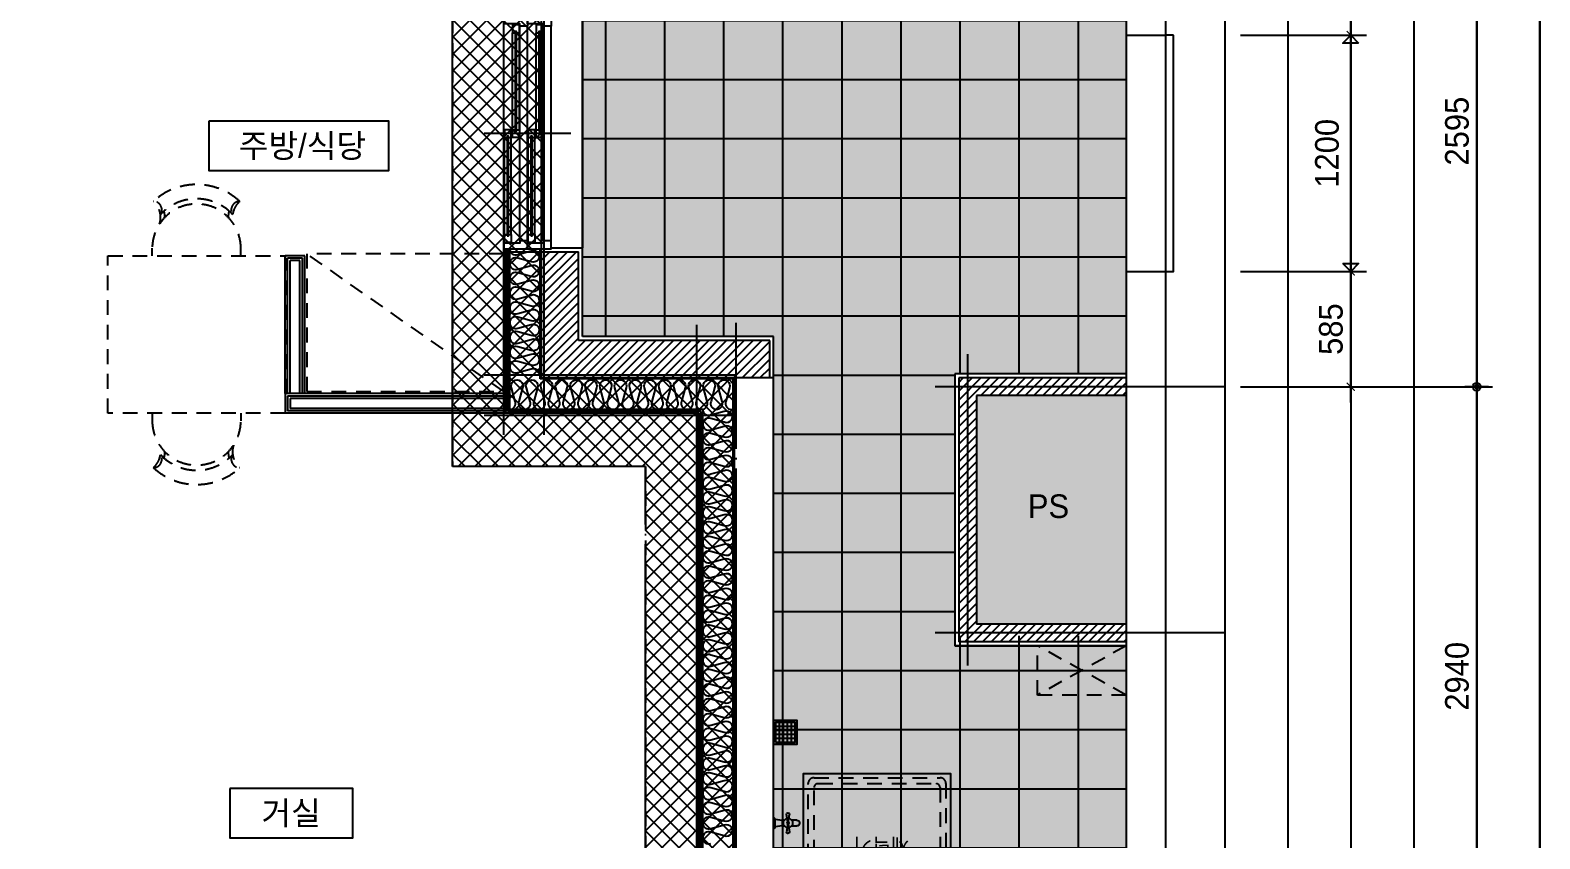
# Model space of a CAD drawing. Header units: millimetres. Extents: x -24416 to 92204, y -190080 to 23760.
# Drawn here: x 11683 to 19347, y -15612 to -11507 of the extents above; entities that cross this region are included whole.
import ezdxf
from ezdxf.enums import TextEntityAlignment as Align

# ---------------------------------------------------------------- set-up
doc = ezdxf.new("R2010")
doc.units = ezdxf.units.MM
doc.header["$LTSCALE"] = 50
for name, pattern in [('AUDIT_D_220706163347-0', [0]), ('CEN', [62, 60, -1, 0, -1]), ('HD', [2.5, 1.5, -1]), ('HID', [2.5, 1.5, -1])]:
    doc.linetypes.add(name, pattern=pattern)
doc.layers.get('defpoints').update_dxf_attribs({"color": 139})
for name, color, linetype in [('A-SOL252', 252, 'Continuous'), ('A_HAT', 8, 'Continuous'), ('AA-XXXX-DIMS', 7, 'Continuous'), ('AA-단열-바닥-욕실', 30, 'Continuous'), ('ARDM', 7, 'Continuous'), ('CEN_CON', 1, 'CEN'), ('CEN_WALL', 12, 'CEN'), ('CONC', 2, 'Continuous'), ('dan1', 7, 'HID'), ('DIM', 7, 'AUDIT_D_220706163347-0'), ('ELE3_CON', 7, 'Continuous'), ('ELE4', 4, 'Continuous'), ('ETC', 6, 'Continuous'), ('FIN', 6, 'Continuous'), ('FUR_가구', 8, 'HD'), ('FUR_가전', 8, 'HID'), ('HAT', 9, 'Continuous'), ('INS', 252, 'Continuous'), ('ROM', 7, 'AUDIT_D_220706163347-0'), ('WAL', 3, 'Continuous'), ('WAL_DRY', 7, 'Continuous'), ('WIN', 4, 'Continuous'), ('X - 단위세대$0$ETC', 6, 'Continuous'), ('바닥타일', 8, 'Continuous'), ('수전', 4, 'Continuous'), ('실명', 3, 'AUDIT_D_220706163347-0'), ('실명박스', 7, 'AUDIT_D_220706163347-0')]:
    doc.layers.add(name, color=color, linetype=linetype)
for name, color, linetype, plot in [('AA-CEN', 1, 'CEN', False), ('Defpoint', 135, 'Continuous', False), ('MC', 135, 'Continuous', False)]:
    doc.layers.add(name, color=color, linetype=linetype, plot=plot)
doc.styles.add('HAUD01', font='Dotum.ttf')
doc.styles.add('맑은 고딕', font='malgun.ttf')
doc.styles.add('맑은고딕', font='malgun.ttf', dxfattribs={"width": 0.9})
doc.dimstyles.new('DIM_40', dxfattribs={"dimscale": 40, "dimtxt": 3, "dimasz": 1, "dimexe": 2, "dimexo": 2, "dimgap": 1, "dimtad": 1, "dimdec": 0, "dimzin": 0, "dimdsep": 46, "dimtxsty": '맑은고딕', "dimblk1": 'DIMDOT', "dimblk2": 'DIMDOT', "dimsah": 1, "dimcen": 0.09, "dimdle": 2, "dimclrd": 7, "dimclre": 7, "dimclrt": 3, "dimadec": 0, "dimazin": 0, "dimtfac": 1, "dimtdec": 0, "dimtix": 1, "dimtmove": 2, "dimatfit": 3, "dimldrblk": 'DIMDOT', "dimfxl": 2, "dimtolj": 1, "dimtzin": 0, "dimarcsym": 0})
doc.dimstyles.new('MCDIM_40', dxfattribs={"dimscale": 40, "dimtxt": 3, "dimasz": 1, "dimexe": 2, "dimexo": 2, "dimgap": 1, "dimtad": 1, "dimdec": 0, "dimzin": 0, "dimdsep": 46, "dimtxsty": '맑은고딕', "dimblk1": 'ARCHTICK', "dimblk2": 'ARCHTICK', "dimsah": 1, "dimcen": 0.09, "dimdle": 2, "dimclrd": 7, "dimclre": 7, "dimclrt": 3, "dimadec": 0, "dimazin": 0, "dimtfac": 1, "dimtdec": 0, "dimtix": 1, "dimtmove": 2, "dimatfit": 3, "dimldrblk": 'ARCHTICK', "dimfxl": 1, "dimtolj": 1, "dimtzin": 0, "dimarcsym": 0})
doc.dimstyles.new('외부80-WIN', dxfattribs={"dimscale": 40, "dimtxt": 3, "dimasz": 1, "dimexe": 2, "dimexo": 2.5, "dimgap": 1.5, "dimtad": 1, "dimdec": 0, "dimzin": 0, "dimdsep": 46, "dimtxsty": '맑은고딕', "dimblk": 'DO2-2', "dimblk1": 'DO2-2', "dimblk2": 'DIMDOT', "dimcen": 0.09, "dimdle": 2, "dimclrd": 7, "dimclre": 7, "dimclrt": 3, "dimadec": 0, "dimazin": 0, "dimtfac": 1, "dimtdec": 0, "dimtix": 1, "dimtmove": 2, "dimatfit": 3, "dimldrblk": 'DO2-2', "dimfxl": 1, "dimtolj": 1, "dimtzin": 0, "dimarcsym": 0})
pattern_1 = [(315, (218942.118, 17495.394), (22.45064, 22.45064), [])]

# ---------------------------------------------------------------- blocks, each defined once
blk = doc.blocks.new('A$Ca96da67e')
at = {"layer": 'FUR_가구'}
for p, q in [((250, 450), (0, 0)), ((0, 450), (250, 0))]:
    blk.add_line(p, q, dxfattribs=at)
blk.add_lwpolyline([(250, 0), (0, 0), (0, 450), (250, 450)], close=True, dxfattribs=at)
blk = doc.blocks.new('FD')
at = {"layer": '수전'}
for p, q in [((110, -30), (10, -30)), ((110, -50), (10, -50)), ((110, -70), (10, -70)), ((30, -110), (30, -10)), ((50, -110), (50, -10)), ((70, -110), (70, -10)), ((90, -110), (90, -10)), ((110, -90), (10, -90))]:
    blk.add_line(p, q, dxfattribs=at)
for points in [[(0, -120), (120, -120), (120, 0), (0, 0)], [(10, -110), (110, -110), (110, -10), (10, -10)]]:
    blk.add_lwpolyline(points, close=True, dxfattribs=at)
blk = doc.blocks.new('수전')
at = {"layer": '수전'}
for p, q in [((0, 0), (58.5, 0, 0)), ((23.4, -71.3), (-14.8, -64.6)), ((23.4, -74.6), (-14.8, -81.3)), ((19.7, -49.8), (6.1, -63.4)), ((6.1, -63.4), (6.1, -68.2)), ((29.2, -7), (9.3, -7)), ((9.9, -7), (14.9, -42.9)), ((14.9, -42.9), (29.2, -42.9)), ((38.8, -49.8), (19.7, -49.8)), ((49.2, -7), (29.2, -7)), ((29.2, -42.9), (43.6, -42.9)), ((35.1, -71.3), (73.3, -64.6)), ((35.1, -74.6), (73.3, -81.3)), ((52.3, -63.4), (38.8, -49.8)), ((43.6, -42.9), (48.6, -7)), ((52.3, -68.2), (52.3, -63.4)), ((6.1, -77.6), (6.1, -82.5)), ((6.1, -82.5), (19.7, -96)), ((14.5, -117.3), (14.5, -90.9)), ((19.7, -96), (38.8, -96)), ((38.8, -96), (52.3, -82.5)), ((44, -90.9), (44, -117.3)), ((52.3, -82.5), (52.3, -77.6))]:
    blk.add_line(p, q, dxfattribs=at)
blk.add_circle((29.2, -72.9), 5.91, dxfattribs=at)
for centre, radius, start, end in [((11.8, 6), 13.2, 207.18523, 259.41198), ((46.7, 6), 13.2, 280.58802, 332.81477), ((-14.8, -72.9), 8.37, 90, 270), ((-12.4, -49.9), 28.1, 351.51099, 14.30798), ((70.8, -49.9), 28.1, 165.69202, 188.48901), ((73.3, -72.9), 8.37, 270, 90), ((29.2, -117.3), 14.7, 180, 0)]:
    blk.add_arc(centre, radius, start, end, dxfattribs=at)
blk = doc.blocks.new('식탁-900x800')
at = {"layer": 'FUR_가구'}
for p, q in [((215, 800), (215, 837.8)), ((665, 800), (665, 837.8)), ((665, 0), (665, -37.8)), ((215, 0), (215, -37.8))]:
    blk.add_line(p, q, dxfattribs=at)
blk.add_lwpolyline([(890, 0), (-10, 0), (-10, 800), (890, 800)], close=True, dxfattribs=at)
for centre, radius, start, end in [((440, 837.8), 323.6, 47.30695, 132.69304), ((221.5, 1033.2), 42.4, 325.904, 91.17116), ((151.9, 995.4), 105.6, 341.08548, 49.44538), ((440, 837.8), 251.2, 43.09815, 136.90184), ((658.5, 1033.2), 42.4, 88.82883, 214.09599), ((728.1, 995.4), 105.6, 130.55461, 198.91451), ((440, 837.8), 225, 360, 180), ((151.9, 995.4), 127.4, 359.97037, 14.54805), ((728.1, 995.4), 127.4, 165.45194, 180.02962), ((440, -37.8), 225, 180, 0), ((151.9, -195.4), 105.6, 310.55462, 18.91452), ((221.5, -233.2), 42.4, 268.82884, 34.096), ((440, -37.8), 251.2, 223.09816, 316.90185), ((151.9, -195.4), 127.4, 345.45195, 0.02963), ((728.1, -195.4), 127.4, 179.97038, 194.54806), ((658.5, -233.2), 42.4, 145.90401, 271.17117), ((728.1, -195.4), 105.6, 161.08549, 229.44539), ((440, -37.8), 323.6, 227.30696, 312.69305)]:
    blk.add_arc(centre, radius, start, end, dxfattribs=at)
blk = doc.blocks.new('WIN_이중창_1200(2)')
at = {"layer": 'Defpoint'}
for p, q in [((-240, 15), (0, 15)), ((-240, -1185), (0, -1185))]:
    blk.add_line(p, q, dxfattribs=at)
at = {"layer": 'WIN', "color": 8}
for p, q in [((-240, -1142), (-240, -28)), ((-196, -565), (-196, -73)), ((-161, -565), (-161, -73)), ((-158, -1130), (-158, -40)), ((-120, -1130), (-120, -40)), ((-76, -565), (-76, -73)), ((-41, -565), (-41, -73)), ((-38, -1130), (-38, -40)), ((0, -1130), (0, -40)), ((-237, -1097), (-237, -605)), ((-202, -1097), (-202, -605)), ((-117, -1097), (-117, -605)), ((-82, -1097), (-82, -605))]:
    blk.add_line(p, q, dxfattribs=at)
at = {"layer": 'WIN'}
blk.add_line((100, -585), (-340, -585), dxfattribs=at)
for points in [[(-158, -40), (-158, -28), (-240, -28), (-240, 0), (-120, 0), (-120, -40), (-158, -40)], [(-38, -40), (-38, -28), (-120, -28), (-120, 0), (0, 0), (0, -40), (-38, -40)], [(-175.5, -73), (-161, -73), (-161, -33), (-196, -33), (-196, -73), (-181.5, -73)], [(-181.5, -572), (-175.5, -572), (-175.5, -66), (-181.5, -66), (-181.5, -572)], [(-55.5, -73), (-41, -73), (-41, -33), (-76, -33), (-76, -73), (-61.5, -73)], [(-61.5, -572), (-55.5, -572), (-55.5, -66), (-61.5, -66), (-61.5, -572)], [(-216.5, -605), (-202, -605), (-202, -565), (-237, -565), (-237, -605), (-222.5, -605)], [(-222.5, -1104), (-216.5, -1104), (-216.5, -598), (-222.5, -598), (-222.5, -1104)], [(-175.5, -565), (-161, -565), (-161, -605), (-196, -605), (-196, -565), (-181.5, -565)], [(-96.5, -605), (-82, -605), (-82, -565), (-117, -565), (-117, -605), (-102.5, -605)], [(-102.5, -1104), (-96.5, -1104), (-96.5, -598), (-102.5, -598), (-102.5, -1104)], [(-55.5, -565), (-41, -565), (-41, -605), (-76, -605), (-76, -565), (-61.5, -565)], [(-158, -1130), (-158, -1142), (-240, -1142), (-240, -1170), (-120, -1170), (-120, -1130), (-158, -1130)], [(-216.5, -1097), (-202, -1097), (-202, -1137), (-237, -1137), (-237, -1097), (-222.5, -1097)], [(-38, -1130), (-38, -1142), (-120, -1142), (-120, -1170), (0, -1170), (0, -1130), (-38, -1130)], [(-96.5, -1097), (-82, -1097), (-82, -1137), (-117, -1137), (-117, -1097), (-102.5, -1097)]]:
    blk.add_lwpolyline(points, dxfattribs=at)
blk = doc.blocks.new('세탁기-850')
at = {"layer": 'defpoints'}
blk.add_lwpolyline([(0, 0), (-750, 0), (-750, -850), (0, -850)], close=True, dxfattribs=at)
at = {"layer": 'FUR_가전'}
blk.add_line((-55, -165), (-695, -165), dxfattribs=at)
for points in [[(-695, -830, -0.414214), (-725, -800), (-725, -45, -0.414214), (-695, -15), (-55, -15, -0.414214), (-25, -45), (-25, -800, -0.414214), (-55, -830)], [(-695, -780), (-695, -65, -0.414214), (-675, -45), (-75, -45, -0.414214), (-55, -65), (-55, -780, -0.414214), (-75, -800), (-675, -800, -0.414214)]]:
    blk.add_lwpolyline(points, format="xyb", close=True, dxfattribs=at)
blk.add_lwpolyline([(-85, -140), (-285, -140), (-285, -70), (-85, -70)], close=True, dxfattribs=at)
for centre, radius in [((-625.1, -105), 40), ((-625.1, -105), 30), ((-545.1, -85), 10), ((-515.1, -85), 10), ((-485.1, -85), 10), ((-455.1, -85), 10), ((-425.1, -85), 10)]:
    blk.add_circle(centre, radius, dxfattribs=at)
at = {"layer": 'FUR_가전', "style": '맑은 고딕'}
blk.add_text('세탁기', height=75, rotation=0, dxfattribs=at).set_placement((-537.9, -523.5))
blk = doc.blocks.new('U-76B(기본)', base_point=(218292.1, 9215.4))
at = {"layer": 'A-SOL252'}
h = blk.add_hatch(dxfattribs=at)
h.set_pattern_fill('DASH', color=256, scale=10, style=0)
h.set_pattern_definition([(360, (435027.912, 399877.267), (31.75, 31.75), [31.75, -31.75])])
h.paths.add_polyline_path([(218372.1, 17125.4), (218372.1, 14585.4), (218942.1, 14585.4), (218942.1, 17125.4)])
h.paths.add_polyline_path([(218282.1, 16950.4), (218282.1, 17125.4), (216649.6, 17125.4), (216649.6, 16950.4)])
h.paths.add_polyline_path([(216587.1, 15880.4), (216587.1, 17125.4), (216092.1, 17125.4), (216092.1, 15880.4)])
h.paths.add_polyline_path([(210082.1, 10175.4), (210082.1, 9415.4), (208922.1, 9415.4), (208922.1, 10175.4)])
h.paths.add_polyline_path([(211777.1, 16440.4), (211777.1, 16005.4), (210757.1, 16005.4), (210757.1, 16440.4), (211657.1, 16440.4), (211657.1, 17750.4), (211782.1, 17750.4), (211782.1, 17115.4), (211777.1, 17115.4)])
at = {"layer": 'A_HAT'}
h = blk.add_hatch(dxfattribs=at)
h.set_pattern_fill('ANSI31', color=256, scale=10, style=0)
h.set_pattern_definition(pattern_1)
h.paths.add_polyline_path([(210362.1, 12195.4), (210812.1, 12195.4), (210812.1, 12385.4), (210172.1, 12385.4), (210172.1, 11225.4), (210362.1, 11225.4)])
h = blk.add_hatch(dxfattribs=at)
h.set_pattern_fill('ANSI31', color=256, scale=10, style=0)
h.set_pattern_definition(pattern_1)
h.paths.add_polyline_path([(208832.1, 10265.4), (208832.1, 9415.4), (208922.1, 9415.4), (208922.1, 10175.4), (210082.1, 10175.4), (210082.1, 9415.4), (210172.1, 9415.4), (210172.1, 10265.4)])
at = {"layer": '바닥타일'}
h = blk.add_hatch(dxfattribs=at)
h.set_pattern_fill('_USER', color=256, scale=300, double=1, pattern_type=0)
h.set_pattern_definition([(270, (218942.12, 17495.4), (300, -6e-14), []), (360, (218942.12, 17495.4), (0, 300), [])])
h.paths.add_polyline_path([(207312.1, 9415.4), (207312.1, 11205.4), (210382.1, 11205.4), (210382.1, 12175.4), (218942.1, 12175.4), (218942.1, 11250.4), (212802.1, 11250.4), (212802.1, 9415.4), (210192.1, 9415.4), (210192.1, 10285.4), (208862.1, 10285.4), (208862.1, 9415.4)])
at = {"layer": 'CEN_CON'}
for p, q in [((203612.1, 11395.4), (210452.1, 11395.4)), ((219167.1, 9215.4), (203612.1, 9215.4))]:
    blk.add_line(p, q, dxfattribs=at)
at = {"layer": 'CEN_WALL'}
for p, q in [((210187.1, 12675.4), (210187.1, 11395.4)), ((209882.1, 12370.4), (219167.1, 12370.4)), ((208877.1, 8915.4), (208877.1, 10385.4)), ((210127.1, 8915.4), (210127.1, 10385.4)), ((210292.1, 10220.4), (208712.1, 10220.4))]:
    blk.add_line(p, q, dxfattribs=at)
at = {"layer": 'CONC'}
for p, q in [((210172.1, 11405.4), (204562.1, 11405.4)), ((210172.1, 11205.4), (210172.1, 11405.4)), ((207312.1, 11205.4), (210172.1, 11205.4)), ((210712.1, 9415.4), (207062.1, 9415.4)), ((210712.1, 9415.4), (210712.1, 9215.4)), ((212802.1, 9415.4), (211912.1, 9415.4)), ((211912.1, 9415.4), (211912.1, 9215.4)), ((210712.1, 9215.4), (207062.1, 9215.4)), ((213002.1, 9215.4), (211912.1, 9215.4))]:
    blk.add_line(p, q, dxfattribs=at)
at = {"layer": 'dan1'}
for p, q in [((209722.1, 11855.4), (209722.1, 12835.4)), ((212622.1, 12835.4), (209722.1, 12835.4)), ((209722.1, 11855.4), (206327.1, 11855.4))]:
    blk.add_line(p, q, dxfattribs=at)
at = {"layer": 'ELE3_CON'}
blk.add_line((211912.1, 9415.4), (210712.1, 9415.4), dxfattribs=at)
at = {"layer": 'ELE4'}
blk.add_line((211992.1, 12175.4), (210832.1, 12175.4), dxfattribs=at)
at = {"layer": 'FIN'}
for p, q in [((210832.1, 12335.4), (210832.1, 12175.4)), ((210382.1, 12175.4), (210832.1, 12175.4)), ((210382.1, 11205.4), (210382.1, 12175.4)), ((210172.1, 11205.4), (210382.1, 11205.4)), ((210192.1, 10285.4), (208812.1, 10285.4)), ((208812.1, 9415.4), (208812.1, 10285.4)), ((210192.1, 9415.4), (210192.1, 10285.4))]:
    blk.add_line(p, q, dxfattribs=at)
at = {"layer": 'FUR_가전'}
blk.add_lwpolyline([(210102.1, 12575.4), (210802.1, 12575.4), (210802.1, 13575.4), (210102.1, 13575.4), (210102.1, 12575.4), (210802.1, 13575.4)], dxfattribs=at)
at = {"layer": 'INS'}
for p, q in [((210012.1, 12545.4), (210827.1, 12545.4)), ((210012.1, 11565.4), (210012.1, 12545.4)), ((210167.1, 12390.4), (210827.1, 12390.4)), ((210167.1, 11410.4), (210167.1, 12390.4)), ((206037.1, 11565.4), (210012.1, 11565.4)), ((205882.1, 11410.4), (210167.1, 11410.4))]:
    blk.add_line(p, q, dxfattribs=at)
for points in [[(210012.1, 12545.4, 0.524856), (210052.8, 12517.3), (210121.5, 12535.9, -1.449198), (210121.5, 12479.8), (210052.8, 12498.4, 0.524856), (210012.1, 12470.4, 0.524856), (210052.8, 12442.3), (210121.5, 12460.9, -1.449198), (210121.5, 12404.8), (210052.8, 12423.4, 0.524856), (210012.1, 12395.4, 0.524856), (210052.8, 12367.3), (210121.5, 12385.9, -1.449198), (210121.5, 12329.8), (210052.8, 12348.4, 0.524856), (210012.1, 12320.4, 0.524856), (210052.8, 12292.3), (210121.5, 12310.9, -1.449198), (210121.5, 12254.8), (210052.8, 12273.4, 0.524856), (210012.1, 12245.4, 0.524856), (210052.8, 12217.3), (210121.5, 12235.9, -1.449198), (210121.5, 12179.8), (210052.8, 12198.4, 0.524856), (210012.1, 12170.4, 0.524856), (210052.8, 12142.3), (210121.5, 12160.9, -1.449198), (210121.5, 12104.8), (210052.8, 12123.4, 0.524856), (210012.1, 12095.4, 0.524856), (210052.8, 12067.3), (210121.5, 12085.9, -1.449198), (210121.5, 12029.8), (210052.8, 12048.4, 0.524856), (210012.1, 12020.4, 0.524856), (210052.8, 11992.3), (210121.5, 12010.9, -1.449198), (210121.5, 11954.8), (210052.8, 11973.4, 0.524856), (210012.1, 11945.4, 0.524856), (210052.8, 11917.3), (210121.5, 11935.9, -1.449198), (210121.5, 11879.8), (210052.8, 11898.4, 0.524856), (210012.1, 11870.4, 0.524856), (210052.8, 11842.3), (210121.5, 11860.9, -1.449198), (210121.5, 11804.8), (210052.8, 11823.4, 0.524856), (210012.1, 11795.4, 0.524856), (210052.8, 11767.3), (210121.5, 11785.9, -1.449198), (210121.5, 11729.8), (210052.8, 11748.4, 0.524856), (210012.1, 11720.4, 0.524856), (210052.8, 11692.3), (210121.5, 11710.9, -1.449198), (210121.5, 11654.8), (210052.8, 11673.4, 0.524856), (210012.1, 11645.4, 0.524856), (210052.8, 11617.3), (210121.5, 11635.9, -1.449198), (210121.5, 11579.8), (210052.8, 11598.4, 0.524856), (210012.1, 11570.4, 0.524856), (210052.8, 11542.3), (210121.5, 11560.9, -1.449198), (210121.5, 11504.8), (210052.8, 11523.4, 0.524856), (210012.1, 11495.4, 0.524856), (210052.8, 11467.3), (210121.5, 11485.9, -1.449198), (210121.5, 11429.8), (210052.8, 11448.4, 0.524856), (210012.1, 11420.4, 0.041879), (210012.5, 11415.4, 0.041879)], [(210827.1, 12545.4, 0.524856), (210799.1, 12504.7), (210817.7, 12436, -1.449198), (210761.6, 12436), (210780.2, 12504.7, 0.524856), (210752.1, 12545.4, 0.524856), (210724.1, 12504.7), (210742.7, 12436, -1.449198), (210686.6, 12436), (210705.2, 12504.7, 0.524856), (210677.1, 12545.4, 0.524856), (210649.1, 12504.7), (210667.7, 12436, -1.449198), (210611.6, 12436), (210630.2, 12504.7, 0.524856), (210602.1, 12545.4, 0.524856), (210574.1, 12504.7), (210592.7, 12436, -1.449198), (210536.6, 12436), (210555.2, 12504.7, 0.524856), (210527.1, 12545.4, 0.524856), (210499.1, 12504.7), (210517.7, 12436, -1.449198), (210461.6, 12436), (210480.2, 12504.7, 0.524856), (210452.1, 12545.4, 0.524856), (210424.1, 12504.7), (210442.7, 12436, -1.449198), (210386.6, 12436), (210405.2, 12504.7, 0.524856), (210377.1, 12545.4, 0.524856), (210349.1, 12504.7), (210367.7, 12436, -1.449198), (210311.6, 12436), (210330.2, 12504.7, 0.524856), (210302.1, 12545.4, 0.524856), (210274.1, 12504.7), (210292.7, 12436, -1.449198), (210236.6, 12436), (210255.2, 12504.7, 0.524856), (210227.1, 12545.4, 0.524856), (210199.1, 12504.7), (210217.7, 12436, -0.524933), (210189.6, 12395.4, -0.524933)], [(210012.1, 11565.4, 0.524856), (209984.1, 11524.7), (210002.7, 11456, -1.449198), (209946.6, 11456), (209965.2, 11524.7, 0.524856), (209937.1, 11565.4, 0.524856), (209909.1, 11524.7), (209927.7, 11456, -1.449198), (209871.6, 11456), (209890.2, 11524.7, 0.524856), (209862.1, 11565.4, 0.524856), (209834.1, 11524.7), (209852.7, 11456, -1.449198), (209796.6, 11456), (209815.2, 11524.7, 0.524856), (209787.1, 11565.4, 0.524856), (209759.1, 11524.7), (209777.7, 11456, -1.449198), (209721.6, 11456), (209740.2, 11524.7, 0.524856), (209712.1, 11565.4, 0.524856), (209684.1, 11524.7), (209702.7, 11456, -1.449198), (209646.6, 11456), (209665.2, 11524.7, 0.524856), (209637.1, 11565.4, 0.524856), (209609.1, 11524.7), (209627.7, 11456, -1.449198), (209571.6, 11456), (209590.2, 11524.7, 0.524856), (209562.1, 11565.4, 0.524856), (209534.1, 11524.7), (209552.7, 11456, -1.449198), (209496.6, 11456), (209515.2, 11524.7, 0.524856), (209487.1, 11565.4, 0.524856), (209459.1, 11524.7), (209477.7, 11456, -1.449198), (209421.6, 11456), (209440.2, 11524.7, 0.524856), (209412.1, 11565.4, 0.524856), (209384.1, 11524.7), (209402.7, 11456, -1.449198), (209346.6, 11456), (209365.2, 11524.7, 0.524856), (209337.1, 11565.4, 0.524856), (209309.1, 11524.7), (209327.7, 11456, -1.449198), (209271.6, 11456), (209290.2, 11524.7, 0.524856), (209262.1, 11565.4, 0.524856), (209234.1, 11524.7), (209252.7, 11456, -1.449198), (209196.6, 11456), (209215.2, 11524.7, 0.524856), (209187.1, 11565.4, 0.524856), (209159.1, 11524.7), (209177.7, 11456, -1.449198), (209121.6, 11456), (209140.2, 11524.7, 0.524856), (209112.1, 11565.4, 0.524856), (209084.1, 11524.7), (209102.7, 11456, -1.449198), (209046.6, 11456), (209065.2, 11524.7, 0.524856), (209037.1, 11565.4, 0.524856), (209009.1, 11524.7), (209027.7, 11456, -1.449198), (208971.6, 11456), (208990.2, 11524.7, 0.524856), (208962.1, 11565.4, 0.524856), (208934.1, 11524.7), (208952.7, 11456, -1.449198), (208896.6, 11456), (208915.2, 11524.7, 0.524856), (208887.1, 11565.4, 0.524856), (208859.1, 11524.7), (208877.7, 11456, -1.449198), (208821.6, 11456), (208840.2, 11524.7, 0.524856), (208812.1, 11565.4, 0.524856), (208784.1, 11524.7), (208802.7, 11456, -1.449198), (208746.6, 11456), (208765.2, 11524.7, 0.524856), (208737.1, 11565.4, 0.524856), (208709.1, 11524.7), (208727.7, 11456, -1.449198), (208671.6, 11456), (208690.2, 11524.7, 0.524856), (208662.1, 11565.4, 0.524856), (208634.1, 11524.7), (208652.7, 11456, -1.449198), (208596.6, 11456), (208615.2, 11524.7, 0.524856), (208587.1, 11565.4, 0.524856), (208559.1, 11524.7), (208577.7, 11456, -1.449198), (208521.6, 11456), (208540.2, 11524.7, 0.524856), (208512.1, 11565.4, 0.524856), (208484.1, 11524.7), (208502.7, 11456, -1.449198), (208446.6, 11456), (208465.2, 11524.7, 0.524856), (208437.1, 11565.4, 0.524856), (208409.1, 11524.7), (208427.7, 11456, -1.449198), (208371.6, 11456), (208390.2, 11524.7, 0.524856), (208362.1, 11565.4, 0.524856), (208334.1, 11524.7), (208352.7, 11456, -1.449198), (208296.6, 11456), (208315.2, 11524.7, 0.524856), (208287.1, 11565.4, 0.524856), (208259.1, 11524.7), (208277.7, 11456, -1.449198), (208221.6, 11456), (208240.2, 11524.7, 0.524856), (208212.1, 11565.4, 0.524856), (208184.1, 11524.7), (208202.7, 11456, -1.449198), (208146.6, 11456), (208165.2, 11524.7, 0.524856), (208137.1, 11565.4, 0.524856), (208109.1, 11524.7), (208127.7, 11456, -1.449198), (208071.6, 11456), (208090.2, 11524.7, 0.524856), (208062.1, 11565.4, 0.524856), (208034.1, 11524.7), (208052.7, 11456, -1.449198), (207996.6, 11456), (208015.2, 11524.7, 0.524856), (207987.1, 11565.4, 0.524856), (207959.1, 11524.7), (207977.7, 11456, -1.449198), (207921.6, 11456), (207940.2, 11524.7, 0.524856), (207912.1, 11565.4, 0.524856), (207884.1, 11524.7), (207902.7, 11456, -1.449198), (207846.6, 11456), (207865.2, 11524.7, 0.524856), (207837.1, 11565.4, 0.524856), (207809.1, 11524.7)]]:
    blk.add_lwpolyline(points, format="xyb", dxfattribs=at)
at = {"layer": 'MC'}
for p, q in [((209982.1, 12675.4), (209982.1, 11395.4)), ((209882.1, 12575.4), (219167.1, 12575.4)), ((203612.1, 11595.4), (210442.1, 11595.4))]:
    blk.add_line(p, q, dxfattribs=at)
at = {"layer": 'WAL'}
for p, q in [((210172.1, 12385.4), (210812.1, 12385.4)), ((210172.1, 11225.4), (210172.1, 12385.4)), ((210812.1, 12385.4), (210812.1, 12195.4)), ((210362.1, 12195.4), (210812.1, 12195.4)), ((210362.1, 11225.4), (210362.1, 12195.4)), ((210172.1, 11225.4), (210362.1, 11225.4)), ((210172.1, 10265.4), (208832.1, 10265.4)), ((208832.1, 9415.4), (208832.1, 10265.4)), ((210172.1, 9415.4), (210172.1, 10265.4)), ((210082.1, 10175.4), (208922.1, 10175.4)), ((208922.1, 9415.4), (208922.1, 10175.4)), ((210082.1, 9415.4), (210082.1, 10175.4)), ((208922.1, 9415.4), (208832.1, 9415.4)), ((210172.1, 9415.4), (210082.1, 9415.4))]:
    blk.add_line(p, q, dxfattribs=at)
at = {"layer": 'WAL_DRY'}
for p, q in [((209992.1, 12565.4), (209992.1, 13685.4)), ((210092.1, 13685.4), (209992.1, 13685.4)), ((210004.6, 12565.4), (210004.6, 13672.9)), ((210079.6, 13672.9), (210004.6, 13672.9)), ((210017.1, 12565.4), (210017.1, 13660.4)), ((210067.1, 13660.4), (210017.1, 13660.4)), ((210067.1, 12565.4), (210067.1, 13660.4)), ((210079.6, 12565.4), (210079.6, 13672.9)), ((210092.1, 12565.4), (210092.1, 13685.4)), ((210092.1, 13685.4), (210792.1, 13685.4)), ((210092.1, 13672.9), (210779.6, 13672.9)), ((210092.1, 13660.4), (210767.1, 13660.4)), ((210767.1, 13610.4), (210767.1, 13660.4)), ((210779.6, 13597.9), (210779.6, 13672.9)), ((210792.1, 13585.4), (210792.1, 13685.4)), ((210092.1, 13610.4), (210767.1, 13610.4)), ((210092.1, 13597.9), (210779.6, 13597.9)), ((210092.1, 13585.4), (210792.1, 13585.4)), ((209992.1, 12565.4), (210827.1, 12565.4)), ((209992.1, 11585.4), (209992.1, 12565.4)), ((210002.1, 11575.4), (210002.1, 12555.4)), ((210002.1, 12555.4), (210827.1, 12555.4)), ((206047.1, 11575.4), (210002.1, 11575.4)), ((206057.1, 11585.4), (209992.1, 11585.4))]:
    blk.add_line(p, q, dxfattribs=at)
at = {"layer": 'X - 단위세대$0$ETC'}
blk.add_lwpolyline([(211912.1, 9175.4), (211912.1, 9215.4), (210712.1, 9215.4), (210712.1, 9175.4), (211912.1, 9175.4)], dxfattribs=at)
at = {"layer": 'FUR_가구'}
for name, p, rotation in [('식탁-900x800', (209992.1, 14575.4), 270), ('A$Ca96da67e', (208812.1, 9865.4), 180)]:
    blk.add_blockref(name, p, dxfattribs=dict(at, rotation=rotation))
at = {"layer": 'FUR_가전', "rotation": 90}
blk.add_blockref('세탁기-850', (207312.1, 11055.4), dxfattribs=at)
at = {"layer": 'WIN', "rotation": 270}
blk.add_blockref('WIN_이중창_1200(2)', (211997.1, 12335.4), dxfattribs=at)
at = {"layer": '수전', "xscale": -1.000000000000001}
blk.add_blockref('수전', (207941.4, 11205.4), dxfattribs=at)
at = {"layer": '수전', "rotation": 270}
blk.add_blockref('FD', (208432.1, 11205.4), dxfattribs=at)
blk = doc.blocks.new('A$C415C5DAF')
at = {"layer": '실명박스'}
for points in [[(103.6, -30346.3), (103.6, -30596.3), (1018.6, -30596.3), (1018.6, -30346.3)], [(210.5, -33734.1), (210.5, -33984.1), (835.8, -33984.1), (835.8, -33734.1)]]:
    blk.add_lwpolyline(points, close=True, dxfattribs=at)
at = {"layer": 'ROM', "color": 3, "style": 'HAUD01'}
blk.add_text('PS', height=120, dxfattribs=at).set_placement((4367.5, -32300.6), align=Align.MIDDLE)
at = {"layer": '실명', "style": 'HAUD01'}
for s, p in [('주방/식당', (579.6, -30469.5)), ('거실', (522.1, -33857.3))]:
    blk.add_text(s, height=120, dxfattribs=at).set_placement(p, align=Align.MIDDLE)
blk = doc.blocks.new('A$C1CAF0AFA')
at = {"layer": 'ETC'}
h = blk.add_hatch(dxfattribs=at)
h.set_pattern_fill('CROSS', color=256, scale=10, angle=45)
h.set_pattern_definition([(45, (126668.12, -23760), (7e-15, 89.80256), [31.75, -95.25]), (135, (126690.57, -23760), (-89.80256, 7e-15), [31.75, -95.25])])
h.paths.add_polyline_path([(8987.4, -43092.1), (8987.4, -41802.1), (11047.4, -41802.1), (11047.4, -41537.1), (15257.4, -41537.1), (15257.4, -42642.1), (10607.4, -42642.1), (10607.4, -43092.1)])
h.paths.add_polyline_path([(8857.4, -43092.1), (7207.4, -43092.1), (7207.4, -41802.1), (8857.4, -41802.1)])
h.paths.add_polyline_path([(14487.4, -28262.1), (15412.4, -28262.1), (15412.4, -34402.1), (17247.4, -34402.1), (17247.4, -37012.1), (16377.4, -37012.1), (16377.4, -38392.1), (17247.4, -38392.1), (17247.4, -39892.1), (15457.4, -39892.1), (15457.4, -36822.1), (14487.4, -36822.1)])
at = {"layer": 'HAT'}
h = blk.add_hatch(dxfattribs=at)
h.set_pattern_fill('_USER', color=5, scale=60, angle=45, double=1, pattern_type=0)
h.set_pattern_definition([(45, (0, -23760), (-42.4264, 42.4264), []), (135, (0, -23760), (-42.4264, -42.4264), [])])
h.paths.add_polyline_path([(13472.4, -28712.1), (13472.4, -28262.1), (14277.4, -28262.1), (14277.4, -37032.1), (15257.4, -37032.1), (15257.4, -41327.1), (10837.4, -41327.1), (10837.4, -41602.1), (7037.4, -41602.1), (7037.4, -41152.1), (10377.4, -41152.1), (10377.4, -40877.1), (10657.4, -40877.1), (10657.4, -41167.1), (10857.4, -41167.1), (10857.4, -40877.1), (14807.4, -40877.1), (14807.4, -37482.1), (13827.4, -37482.1), (13827.4, -34582.1), (14117.4, -34582.1), (14117.4, -34382.1), (13827.4, -34382.1), (13827.4, -28712.1)])
h.paths.add_polyline_path([(7037.4, -37067.1), (7487.4, -37067.1), (7487.4, -35917.1), (7347.4, -35917.1), (7347.4, -35752.1), (9867.4, -35752.1), (9867.4, -35427.1), (9544.9, -35427.1), (9544.9, -35227.1), (9867.4, -35227.1), (9867.4, -28262.1), (9417.4, -28262.1), (9417.4, -33477.1), (9267.4, -33477.1), (9267.4, -34877.1), (9417.4, -34877.1), (9417.4, -35302.1), (6897.4, -35302.1), (6897.4, -36367.1), (7024.4, -36367.1), (7024.4, -37067.1)])
at = {"layer": 'AA-CEN', "color": 4}
blk.add_lwpolyline([(13472.4, -28712.1), (13472.4, -28262.1), (14277.4, -28262.1), (14277.4, -37032.1), (15257.4, -37032.1), (15257.4, -41327.1), (10837.4, -41327.1), (10837.4, -41602.1), (7037.4, -41602.1), (7037.4, -41152.1), (10377.4, -41152.1), (10377.4, -40877.1), (10657.4, -40877.1), (10657.4, -41167.1), (10857.4, -41167.1), (10857.4, -40877.1), (14807.4, -40877.1), (14807.4, -37482.1), (13827.4, -37482.1), (13827.4, -34582.1), (14117.4, -34582.1), (14117.4, -34382.1), (13827.4, -34382.1), (13827.4, -28712.1)], close=True, dxfattribs=at)
at = {"layer": 'AA-CEN'}
blk.add_lwpolyline([(14487.4, -28262.1), (15412.4, -28262.1), (15412.4, -34402.1), (17247.4, -34402.1), (17247.4, -37012.1), (16377.4, -37012.1), (16377.4, -38392.1), (17247.4, -38392.1), (17247.4, -39892.1), (15457.4, -39892.1), (15457.4, -36822.1), (14487.4, -36822.1)], close=True, dxfattribs=at)
blk = doc.blocks.new('DIMDOT')
at = {"layer": 'AA-XXXX-DIMS'}
for p, q in [((-1.5, 0), (1.5, 0)), ((0, -1.5), (0, 1.5))]:
    blk.add_line(p, q, dxfattribs=at)
for radius in [0.5, 0.25]:
    blk.add_circle((0, 0), radius, dxfattribs=at)
blk = doc.blocks.new('*D47')
at = {"layer": 'defpoints', "color": 0, "transparency": 16777216}
for p in [(20834.2, -28137.1), (22434.2, -28137.1), (20834.2, -43292.1)]:
    blk.add_point(p, dxfattribs=at)
at = {"layer": 'DIM', "color": 7, "lineweight": -2, "transparency": 16777216}
for p, q in [((20914.2, -28137.1), (22514.2, -28137.1)), ((22434.2, -43252.1), (22434.2, -28177.1)), ((20914.2, -43292.1), (22514.2, -43292.1))]:
    blk.add_line(p, q, dxfattribs=at)
at = {"layer": 'DIM', "color": 7, "lineweight": -2, "transparency": 16777216, "xscale": 40, "yscale": 40, "zscale": 40}
for p, rotation in [((22434.2, -28137.1), 90), ((22434.2, -43292.1), 270)]:
    blk.add_blockref('DIMDOT', p, dxfattribs=dict(at, rotation=rotation))
at = {"layer": 'DIM', "color": 3, "transparency": 16777216, "insert": (22331.9, -34679.6), "char_height": 120, "attachment_point": 5, "rotation": 90, "style": 'HAUD01'}
blk.add_mtext('\\A1;15155', dxfattribs=at)
blk = doc.blocks.new('*D50')
at = {"layer": 'defpoints', "color": 0, "transparency": 16777216}
for p in [(20834.2, -34482.1), (22114.2, -34482.1), (20834.2, -37077.1)]:
    blk.add_point(p, dxfattribs=at)
at = {"layer": 'DIM', "color": 7, "lineweight": -2, "transparency": 16777216}
for p, q in [((20914.2, -34482.1), (22194.2, -34482.1)), ((22114.2, -37037.1), (22114.2, -34522.1)), ((20914.2, -37077.1), (22194.2, -37077.1))]:
    blk.add_line(p, q, dxfattribs=at)
at = {"layer": 'DIM', "color": 7, "lineweight": -2, "transparency": 16777216, "xscale": 40, "yscale": 40, "zscale": 40}
for p, rotation in [((22114.2, -34482.1), 90), ((22114.2, -37077.1), 270)]:
    blk.add_blockref('DIMDOT', p, dxfattribs=dict(at, rotation=rotation))
at = {"layer": 'DIM', "color": 3, "transparency": 16777216, "insert": (22014.1, -35779.6), "char_height": 120, "attachment_point": 5, "rotation": 90, "style": 'HAUD01'}
blk.add_mtext('\\A1;2595', dxfattribs=at)
blk = doc.blocks.new('*D54')
at = {"layer": 'defpoints', "color": 0, "transparency": 16777216}
for p in [(20834.2, -37077.1), (22114.2, -37077.1), (20834.2, -40017.1)]:
    blk.add_point(p, dxfattribs=at)
at = {"layer": 'DIM', "color": 7, "lineweight": -2, "transparency": 16777216}
for p, q in [((20914.2, -37077.1), (22194.2, -37077.1)), ((22114.2, -39977.1), (22114.2, -37117.1)), ((20914.2, -40017.1), (22194.2, -40017.1))]:
    blk.add_line(p, q, dxfattribs=at)
at = {"layer": 'DIM', "color": 7, "lineweight": -2, "transparency": 16777216, "xscale": 40, "yscale": 40, "zscale": 40}
for p, rotation in [((22114.2, -37077.1), 90), ((22114.2, -40017.1), 270)]:
    blk.add_blockref('DIMDOT', p, dxfattribs=dict(at, rotation=rotation))
at = {"layer": 'DIM', "color": 3, "transparency": 16777216, "insert": (22014.1, -38547.1), "char_height": 120, "attachment_point": 5, "rotation": 90, "style": 'HAUD01'}
blk.add_mtext('\\A1;2940', dxfattribs=at)
blk = doc.blocks.new('_ArchTick')
at = {"color": 0, "linetype": 'ByBlock', "const_width": 0.15}
blk.add_lwpolyline([(-0.5, -0.5), (0.5, 0.5)], dxfattribs=at)
blk = doc.blocks.new('*D61')
at = {"layer": 'defpoints', "color": 0, "transparency": 16777216}
for p in [(20834.2, -36492.1), (21474.2, -36492.1), (20834.2, -37077.1)]:
    blk.add_point(p, dxfattribs=at)
at = {"layer": 'DIM', "color": 7, "lineweight": -2, "transparency": 16777216}
for p, q in [((21474.2, -37157.1), (21474.2, -36412.1)), ((20914.2, -36492.1), (21554.2, -36492.1)), ((20914.2, -37077.1), (21554.2, -37077.1))]:
    blk.add_line(p, q, dxfattribs=at)
at = {"layer": 'DIM', "color": 7, "lineweight": -2, "transparency": 16777216, "xscale": 40, "yscale": 40, "zscale": 40}
for p, rotation in [((21474.2, -36492.1), 90), ((21474.2, -37077.1), 270)]:
    blk.add_blockref('_ArchTick', p, dxfattribs=dict(at, rotation=rotation))
at = {"layer": 'DIM', "color": 3, "transparency": 16777216, "insert": (21374.1, -36784.6), "char_height": 120, "attachment_point": 5, "rotation": 90, "style": 'HAUD01'}
blk.add_mtext('\\A1;585', dxfattribs=at)
blk = doc.blocks.new('DO2-2')
at = {"layer": 'ARDM'}
blk.add_line((0, 0), (-2, 0), dxfattribs=at)
blk.add_lwpolyline([(-1, -1), (-1, 1), (0, 0)], close=True, dxfattribs=at)
blk = doc.blocks.new('*D62')
at = {"layer": 'defpoints', "color": 0, "transparency": 16777216}
for p in [(20834.2, -35292.1), (21474.2, -35292.1), (20834.2, -36492.1)]:
    blk.add_point(p, dxfattribs=at)
at = {"layer": 'DIM', "color": 7, "lineweight": -2, "transparency": 16777216}
for p, q in [((20934.2, -35292.1), (21554.2, -35292.1)), ((21474.2, -36452.1), (21474.2, -35332.1)), ((20934.2, -36492.1), (21554.2, -36492.1))]:
    blk.add_line(p, q, dxfattribs=at)
at = {"layer": 'DIM', "color": 7, "lineweight": -2, "transparency": 16777216, "xscale": 40, "yscale": 40, "zscale": 40}
for p, rotation in [((21474.2, -35292.1), 90), ((21474.2, -36492.1), 270)]:
    blk.add_blockref('DO2-2', p, dxfattribs=dict(at, rotation=rotation))
at = {"layer": 'DIM', "color": 3, "transparency": 16777216, "insert": (21354.1, -35892.1), "char_height": 120, "attachment_point": 5, "rotation": 90, "style": 'HAUD01'}
blk.add_mtext('\\A1;1200', dxfattribs=at)
blk = doc.blocks.new('*D63')
at = {"layer": 'defpoints', "color": 0, "transparency": 16777216}
for p in [(20834.2, -34592.1), (21474.2, -34592.1), (20834.2, -35292.1)]:
    blk.add_point(p, dxfattribs=at)
at = {"layer": 'DIM', "color": 7, "lineweight": -2, "transparency": 16777216}
for p, q in [((21474.2, -35372.1), (21474.2, -34512.1)), ((20914.2, -34592.1), (21554.2, -34592.1)), ((20914.2, -35292.1), (21554.2, -35292.1))]:
    blk.add_line(p, q, dxfattribs=at)
at = {"layer": 'DIM', "color": 7, "lineweight": -2, "transparency": 16777216, "xscale": 40, "yscale": 40, "zscale": 40}
for p, rotation in [((21474.2, -34592.1), 90), ((21474.2, -35292.1), 270)]:
    blk.add_blockref('_ArchTick', p, dxfattribs=dict(at, rotation=rotation))
at = {"layer": 'DIM', "color": 3, "transparency": 16777216, "insert": (21374.1, -34942.1), "char_height": 120, "attachment_point": 5, "rotation": 90, "style": 'HAUD01'}
blk.add_mtext('\\A1;700', dxfattribs=at)
blk = doc.blocks.new('DIM-1108')
at = {"layer": 'DIM'}
dim = blk.add_linear_dim(base=(22434.2, -28137.1), p1=(20834.2, -43292.1), p2=(20834.2, -28137.1), angle=270, dimstyle='DIM_40', override={"dimscale": 40, "dimtxsty": 'HAUD01'}, dxfattribs=at)
dim.commit()
dim.dimension.update_dxf_attribs({"geometry": '*D47', "text_midpoint": (22331.9, -34679.6), "dimtype": 128})
for base, p1, p2, dimstyle, override, picture, middle in [((22114.2, -34482.1), (20834.2, -37077.1), (20834.2, -34482.1), 'DIM_40', {"dimscale": 40, "dimtxsty": 'HAUD01'}, '*D50', (22014.1, -35779.6)), ((21474.2, -34592.1), (20834.2, -35292.1), (20834.2, -34592.1), 'MCDIM_40', {"dimtxsty": 'HAUD01'}, '*D63', (21374.1, -34942.1)), ((21474.2, -35292.1), (20834.2, -36492.1), (20834.2, -35292.1), '외부80-WIN', {"dimtxsty": 'HAUD01'}, '*D62', (21354.1, -35892.1)), ((21474.2, -36492.1), (20834.2, -37077.1), (20834.2, -36492.1), 'MCDIM_40', {"dimtxsty": 'HAUD01'}, '*D61', (21374.1, -36784.6)), ((22114.2, -37077.1), (20834.2, -40017.1), (20834.2, -37077.1), 'DIM_40', {"dimscale": 40, "dimtxsty": 'HAUD01'}, '*D54', (22014.1, -38547.1))]:
    dim = blk.add_linear_dim(base=base, p1=p1, p2=p2, angle=270, dimstyle=dimstyle, override=override, dxfattribs=at)
    dim.commit()
    dim.dimension.update_dxf_attribs({"geometry": picture, "text_midpoint": middle})

msp = doc.modelspace()

# ---------------------------------------------------------------- linework, layer by layer
at = {"layer": 'defpoints'}
for points in [[(19347.4, -21432.1), (3907.3, -21432.1), (3907.3, -1905.5), (19347.4, -1905.5)], [(19027.4, -21112.1), (4227.3, -21112.1), (4227.3, -2225.5), (19027.4, -2225.5)], [(18707.4, -20792.1), (4547.3, -20792.1), (4547.3, -2545.5), (18707.4, -2545.5)], [(18387.4, -20472.1), (4867.3, -20472.1), (4867.3, -2865.5), (18387.4, -2865.5)], [(18067.4, -20152.1), (5187.3, -20152.1), (5187.3, -3185.5), (18067.4, -3185.5)], [(17747.4, -19832.1), (5507.3, -19832.1), (5507.3, -3505.5), (17747.4, -3505.5)]]:
    msp.add_lwpolyline(points, close=True, dxfattribs=at)

# ---------------------------------------------------------------- block references
msp.add_blockref('DIM-1108', (-3086.8, 23760))
at = {"rotation": 90}
msp.add_blockref('U-76B(기본)', (17447.4, -5152.1), dxfattribs=at)
at = {"layer": 'AA-단열-바닥-욕실'}
msp.add_blockref('A$C1CAF0AFA', (0, 23760), dxfattribs=at)
at = {"layer": '실명박스'}
msp.add_blockref('A$C415C5DAF', (12485.4, 18377.1), dxfattribs=at)

doc.saveas('drawing.dxf')
